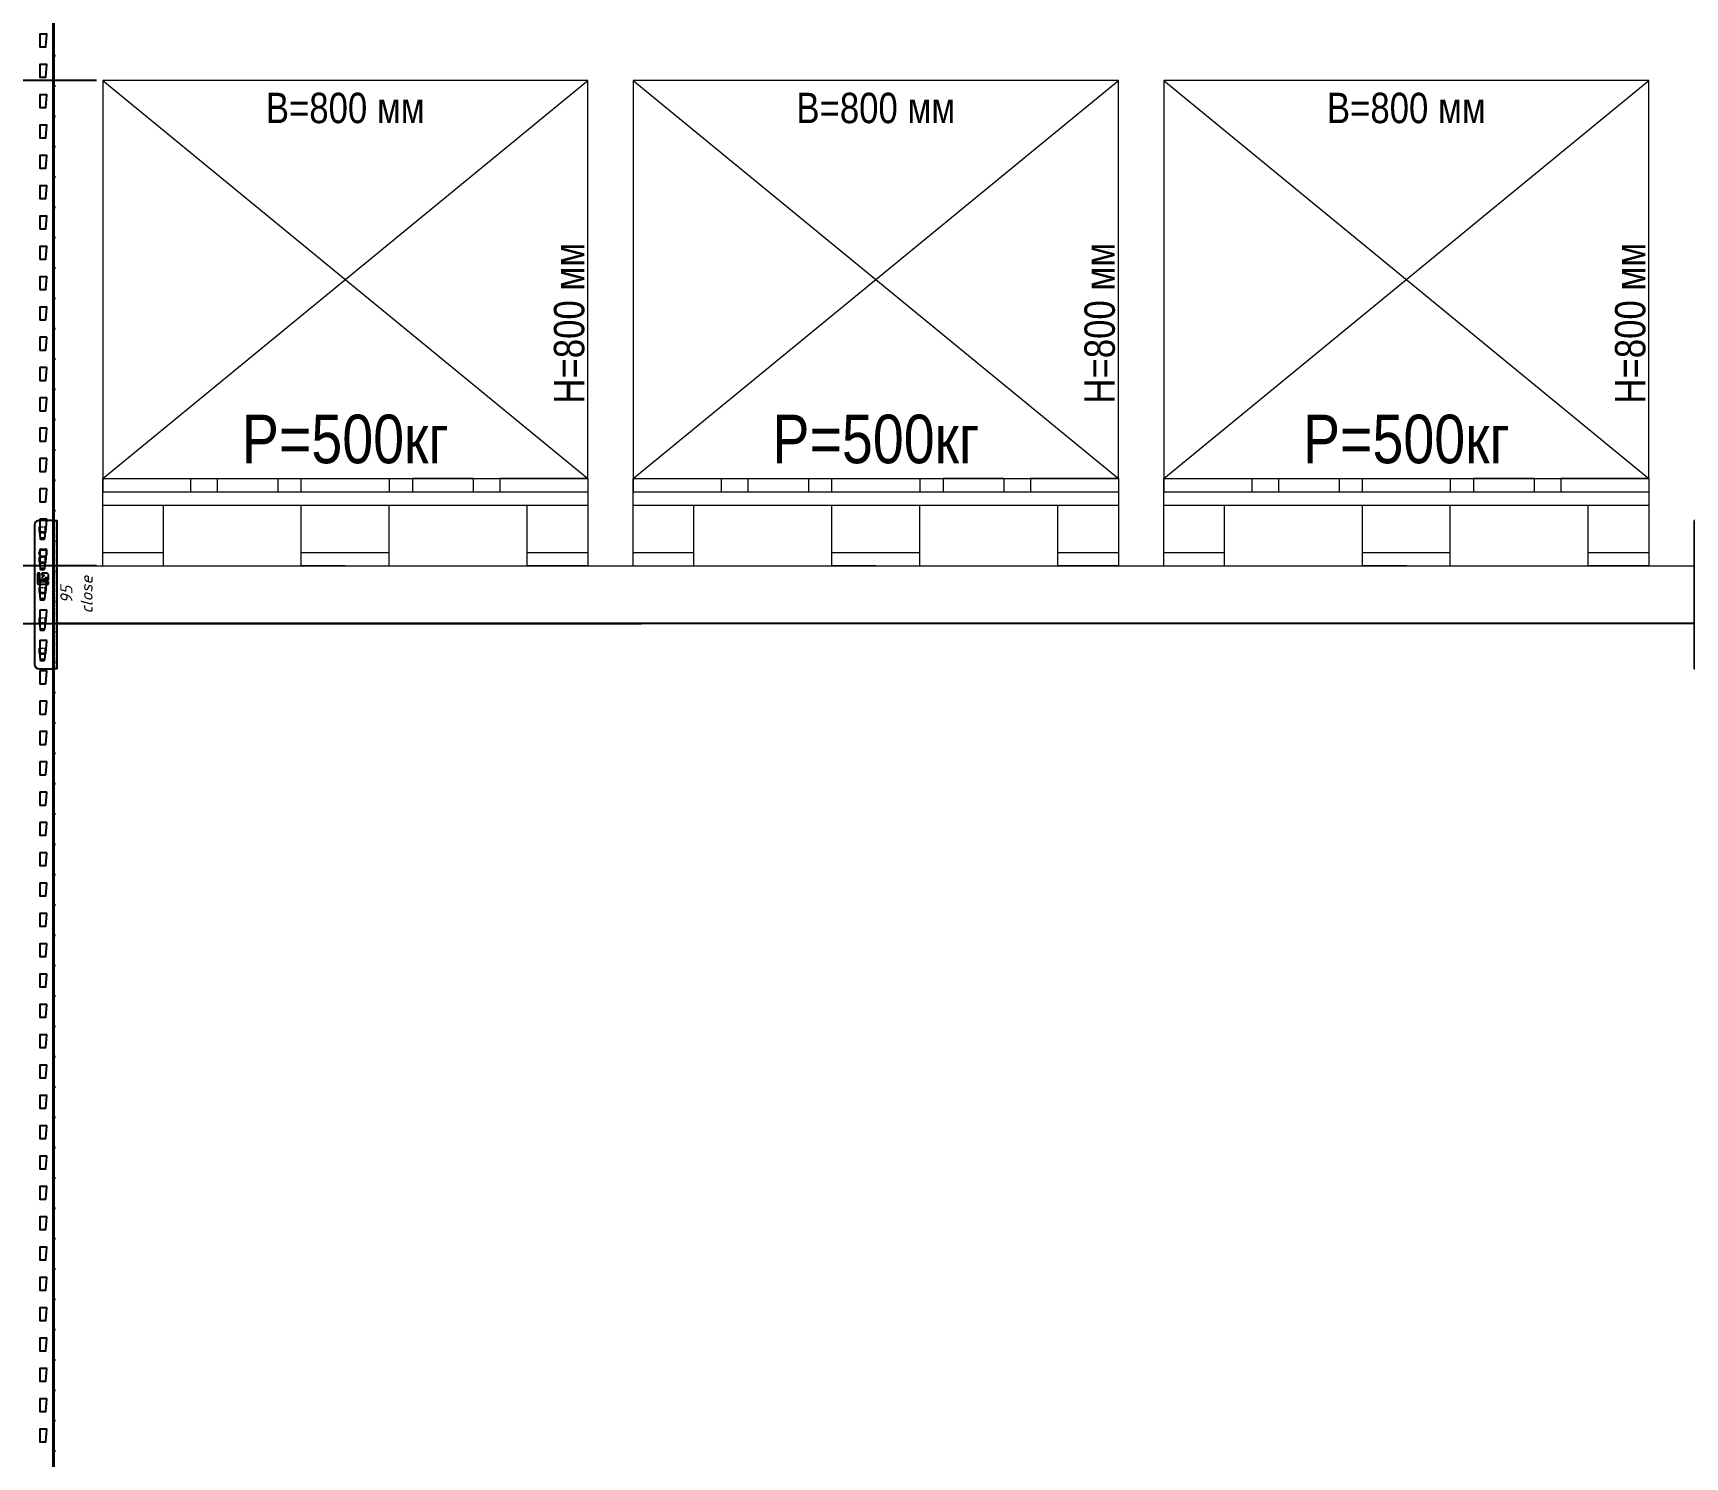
# Model space of a CAD drawing. Header units: millimetres. Extents: x 2140 to 223837, y 2113 to 170313.
# Drawn here: x 204214 to 206938, y 113885 to 116232 of the extents above; entities that cross this region are included whole.
import ezdxf
from ezdxf.enums import TextEntityAlignment as Align

# ---------------------------------------------------------------- set-up
doc = ezdxf.new("R2010")
doc.units = ezdxf.units.MM
doc.linetypes.add('PHANTOM', pattern=[12.7, 6.35, -1.27, 1.27, -1.27, 1.27, -1.27])
doc.layers.add('0_ANNOT_Dimensions', color=7, linetype='Continuous')
doc.layers.add('2.Стойка', color=7, linetype='Continuous')
for name, color, linetype, lineweight in [('1.Балка', 5, 'Continuous', 0), ('20.Груз', 7, 'Continuous', 0), ('25.Размера', 7, 'Continuous', 0), ('37.Паллеты', 32, 'Continuous', 0), ('7.Поддон', 32, 'Continuous', 0)]:
    doc.layers.add(name, color=color, linetype=linetype, lineweight=lineweight)
doc.styles.add('Arial Narrow', font='ARIALN.TTF')
doc.styles.add('GOST', font='isocpeur.ttf')
doc.styles.add('HILTI', font='isocpeui.ttf')
doc.styles.get("Standard").update_dxf_attribs({"font": 'isocpeur.ttf'})
doc.styles.add('Курсив', font='isocpeui.ttf')
doc.dimstyles.new('100', dxfattribs={"dimtxt": 100, "dimasz": 100, "dimexe": 1, "dimexo": 10, "dimgap": 40, "dimtad": 1, "dimdec": 0, "dimzin": 0, "dimdsep": 46, "dimtxsty": 'Standard', "dimcen": 0.09, "dimadec": 0, "dimazin": 0, "dimtfac": 1, "dimtdec": 0, "dimtofl": 0, "dimtmove": 0, "dimatfit": 3, "dimfxl": 1, "dimtolj": 1, "dimtzin": 0, "dimarcsym": 0})
doc.dimstyles.new('80', dxfattribs={"dimtxt": 80, "dimasz": 80, "dimexe": 0.18, "dimexo": 0, "dimgap": 20, "dimtad": 1, "dimdec": 0, "dimzin": 0, "dimdsep": 46, "dimtxsty": 'Курсив', "dimcen": 0.09, "dimadec": 0, "dimazin": 0, "dimtfac": 1, "dimtdec": 0, "dimtofl": 0, "dimtmove": 0, "dimatfit": 3, "dimfxl": 0.18, "dimtolj": 1, "dimtzin": 0, "dimarcsym": 0})
doc.dimstyles.new('blok40', dxfattribs={"dimtxt": 40, "dimasz": 80, "dimexe": 0.18, "dimexo": 0, "dimgap": 5, "dimtad": 1, "dimtoh": 1, "dimdec": 0, "dimzin": 0, "dimdsep": 46, "dimtxsty": 'GOST', "dimblk": 'NONE', "dimcen": 0.09, "dimse1": 1, "dimse2": 1, "dimsd1": 1, "dimsd2": 1, "dimadec": 0, "dimazin": 0, "dimtfac": 1, "dimtdec": 0, "dimtofl": 0, "dimtmove": 0, "dimatfit": 2, "dimldrblk": 'NONE', "dimfxl": 0.18, "dimtolj": 1, "dimtzin": 0, "dimarcsym": 0})
doc.dimstyles.new('Рзм блок', dxfattribs={"dimtxt": 40, "dimasz": 80, "dimexe": 0.18, "dimexo": 0, "dimgap": 5, "dimtad": 1, "dimtoh": 1, "dimdec": 0, "dimzin": 0, "dimdsep": 46, "dimtxsty": 'Курсив', "dimblk": 'NONE', "dimcen": 0.09, "dimse1": 1, "dimse2": 1, "dimsd1": 1, "dimsd2": 1, "dimadec": 0, "dimazin": 0, "dimtfac": 1, "dimtdec": 0, "dimtofl": 0, "dimtmove": 0, "dimatfit": 2, "dimldrblk": 'NONE', "dimfxl": 0.18, "dimtolj": 1, "dimtzin": 0, "dimarcsym": 0})

# ---------------------------------------------------------------- blocks, each defined once
blk = doc.blocks.new('*U491')
at = {"layer": '2.Стойка', "color": 0, "linetype": 'ByBlock'}
for p, q in [((-2, 0), (-2, 12200)), ((0, 0), (0, 12200)), ((-24, 6500.5), (-24, 6480.5)), ((-12.5, 6501), (-23.5, 6501)), ((-13.9, 6480.5), (-12, 6500.5)), ((-23.5, 6480), (-14.4, 6480)), ((0, 6470.5), (-2, 6470.5)), ((2, 6465), (-2, 6465)), ((0, 6459.5), (-2, 6459.5)), ((-24, 6450.5), (-24, 6430.5)), ((-12.5, 6451), (-23.5, 6451)), ((-23.5, 6430), (-14.4, 6430)), ((-13.9, 6430.5), (-12, 6450.5)), ((0, 6420.5), (-2, 6420.5)), ((2, 6415), (-2, 6415)), ((0, 6409.5), (-2, 6409.5)), ((-24, 6400.5), (-24, 6380.5)), ((-12.5, 6401), (-23.5, 6401)), ((-23.5, 6380), (-14.4, 6380)), ((-13.9, 6380.5), (-12, 6400.5)), ((-24, 6350.5), (-24, 6330.5)), ((-12.5, 6351), (-23.5, 6351)), ((-13.9, 6330.5), (-12, 6350.5)), ((0, 6370.5), (-2, 6370.5)), ((2, 6365), (-2, 6365)), ((0, 6359.5), (-2, 6359.5)), ((-23.5, 6330), (-14.4, 6330)), ((-24, 6300.5), (-24, 6280.5)), ((-12.5, 6301), (-23.5, 6301)), ((-13.9, 6280.5), (-12, 6300.5)), ((0, 6320.5), (-2, 6320.5)), ((2, 6315), (-2, 6315)), ((0, 6309.5), (-2, 6309.5)), ((-23.5, 6280), (-14.4, 6280)), ((0, 6270.5), (-2, 6270.5)), ((-24, 6250.5), (-24, 6230.5)), ((-12.5, 6251), (-23.5, 6251)), ((-13.9, 6230.5), (-12, 6250.5)), ((2, 6265), (-2, 6265)), ((0, 6259.5), (-2, 6259.5)), ((-23.5, 6230), (-14.4, 6230)), ((0, 6220.5), (-2, 6220.5)), ((2, 6215), (-2, 6215)), ((-24, 6200.5), (-24, 6180.5)), ((-12.5, 6201), (-23.5, 6201)), ((-13.9, 6180.5), (-12, 6200.5)), ((0, 6209.5), (-2, 6209.5)), ((-23.5, 6180), (-14.4, 6180)), ((0, 6170.5), (-2, 6170.5)), ((2, 6165), (-2, 6165)), ((0, 6159.5), (-2, 6159.5)), ((-24, 6150.5), (-24, 6130.5)), ((-12.5, 6151), (-23.5, 6151)), ((-23.5, 6130), (-14.4, 6130)), ((-13.9, 6130.5), (-12, 6150.5)), ((0, 6120.5), (-2, 6120.5)), ((2, 6115), (-2, 6115)), ((0, 6109.5), (-2, 6109.5)), ((-24, 6100.5), (-24, 6080.5)), ((-12.5, 6101), (-23.5, 6101)), ((-23.5, 6080), (-14.4, 6080)), ((-13.9, 6080.5), (-12, 6100.5)), ((-24, 6050.5), (-24, 6030.5)), ((-12.5, 6051), (-23.5, 6051)), ((-13.9, 6030.5), (-12, 6050.5)), ((0, 6070.5), (-2, 6070.5)), ((2, 6065), (-2, 6065)), ((0, 6059.5), (-2, 6059.5)), ((-23.5, 6030), (-14.4, 6030)), ((-24, 6000.5), (-24, 5980.5)), ((-12.5, 6001), (-23.5, 6001)), ((-13.9, 5980.5), (-12, 6000.5)), ((0, 6020.5), (-2, 6020.5)), ((2, 6015), (-2, 6015)), ((0, 6009.5), (-2, 6009.5)), ((-23.5, 5980), (-14.4, 5980)), ((0, 5970.5), (-2, 5970.5)), ((-24, 5950.5), (-24, 5930.5)), ((-12.5, 5951), (-23.5, 5951)), ((-13.9, 5930.5), (-12, 5950.5)), ((2, 5965), (-2, 5965)), ((0, 5959.5), (-2, 5959.5)), ((-23.5, 5930), (-14.4, 5930)), ((0, 5920.5), (-2, 5920.5)), ((2, 5915), (-2, 5915)), ((-24, 5900.5), (-24, 5880.5)), ((-12.5, 5901), (-23.5, 5901)), ((-13.9, 5880.5), (-12, 5900.5)), ((0, 5909.5), (-2, 5909.5)), ((-23.5, 5880), (-14.4, 5880)), ((0, 5870.5), (-2, 5870.5)), ((2, 5865), (-2, 5865)), ((0, 5859.5), (-2, 5859.5)), ((-24, 5850.5), (-24, 5830.5)), ((-12.5, 5851), (-23.5, 5851)), ((-13.9, 5830.5), (-12, 5850.5)), ((-23.5, 5830), (-14.4, 5830)), ((0, 5820.5), (-2, 5820.5)), ((2, 5815), (-2, 5815)), ((0, 5809.5), (-2, 5809.5)), ((-24, 5800.5), (-24, 5780.5)), ((-12.5, 5801), (-23.5, 5801)), ((-23.5, 5780), (-14.4, 5780)), ((-13.9, 5780.5), (-12, 5800.5)), ((-24, 5750.5), (-24, 5730.5)), ((-12.5, 5751), (-23.5, 5751)), ((-13.9, 5730.5), (-12, 5750.5)), ((0, 5770.5), (-2, 5770.5)), ((2, 5765), (-2, 5765)), ((0, 5759.5), (-2, 5759.5)), ((-23.5, 5730), (-14.4, 5730)), ((-24, 5700.5), (-24, 5680.5)), ((-12.5, 5701), (-23.5, 5701)), ((-13.9, 5680.5), (-12, 5700.5)), ((0, 5720.5), (-2, 5720.5)), ((2, 5715), (-2, 5715)), ((0, 5709.5), (-2, 5709.5)), ((-23.5, 5680), (-14.4, 5680)), ((0, 5670.5), (-2, 5670.5)), ((-24, 5650.5), (-24, 5630.5)), ((-12.5, 5651), (-23.5, 5651)), ((-13.9, 5630.5), (-12, 5650.5)), ((2, 5665), (-2, 5665)), ((0, 5659.5), (-2, 5659.5)), ((-23.5, 5630), (-14.4, 5630)), ((0, 5620.5), (-2, 5620.5)), ((2, 5615), (-2, 5615)), ((-24, 5600.5), (-24, 5580.5)), ((-12.5, 5601), (-23.5, 5601)), ((-13.9, 5580.5), (-12, 5600.5)), ((0, 5609.5), (-2, 5609.5)), ((-23.5, 5580), (-14.4, 5580)), ((0, 5570.5), (-2, 5570.5)), ((2, 5565), (-2, 5565)), ((0, 5559.5), (-2, 5559.5)), ((-24, 5550.5), (-24, 5530.5)), ((-12.5, 5551), (-23.5, 5551)), ((-13.9, 5530.5), (-12, 5550.5)), ((-23.5, 5530), (-14.4, 5530)), ((0, 5520.5), (-2, 5520.5)), ((2, 5515), (-2, 5515)), ((0, 5509.5), (-2, 5509.5)), ((-24, 5500.5), (-24, 5480.5)), ((-12.5, 5501), (-23.5, 5501)), ((-23.5, 5480), (-14.4, 5480)), ((-13.9, 5480.5), (-12, 5500.5)), ((-24, 5450.5), (-24, 5430.5)), ((-12.5, 5451), (-23.5, 5451)), ((-13.9, 5430.5), (-12, 5450.5)), ((0, 5470.5), (-2, 5470.5)), ((2, 5465), (-2, 5465)), ((0, 5459.5), (-2, 5459.5)), ((-23.5, 5430), (-14.4, 5430)), ((-24, 5400.5), (-24, 5380.5)), ((-12.5, 5401), (-23.5, 5401)), ((-13.9, 5380.5), (-12, 5400.5)), ((0, 5420.5), (-2, 5420.5)), ((2, 5415), (-2, 5415)), ((0, 5409.5), (-2, 5409.5)), ((-23.5, 5380), (-14.4, 5380)), ((0, 5370.5), (-2, 5370.5)), ((-24, 5350.5), (-24, 5330.5)), ((-12.5, 5351), (-23.5, 5351)), ((-13.9, 5330.5), (-12, 5350.5)), ((2, 5365), (-2, 5365)), ((0, 5359.5), (-2, 5359.5)), ((-23.5, 5330), (-14.4, 5330)), ((0, 5320.5), (-2, 5320.5)), ((2, 5315), (-2, 5315)), ((-24, 5300.5), (-24, 5280.5)), ((-12.5, 5301), (-23.5, 5301)), ((-13.9, 5280.5), (-12, 5300.5)), ((0, 5309.5), (-2, 5309.5)), ((-23.5, 5280), (-14.4, 5280)), ((0, 5270.5), (-2, 5270.5)), ((2, 5265), (-2, 5265)), ((0, 5259.5), (-2, 5259.5)), ((-24, 5250.5), (-24, 5230.5)), ((-12.5, 5251), (-23.5, 5251)), ((-13.9, 5230.5), (-12, 5250.5)), ((-23.5, 5230), (-14.4, 5230)), ((0, 5220.5), (-2, 5220.5)), ((2, 5215), (-2, 5215)), ((0, 5209.5), (-2, 5209.5)), ((-24, 5200.5), (-24, 5180.5)), ((-12.5, 5201), (-23.5, 5201)), ((-23.5, 5180), (-14.4, 5180)), ((-13.9, 5180.5), (-12, 5200.5)), ((-24, 5150.5), (-24, 5130.5)), ((-12.5, 5151), (-23.5, 5151)), ((-13.9, 5130.5), (-12, 5150.5)), ((0, 5170.5), (-2, 5170.5)), ((2, 5165), (-2, 5165)), ((0, 5159.5), (-2, 5159.5)), ((-23.5, 5130), (-14.4, 5130)), ((-24, 5100.5), (-24, 5080.5)), ((-12.5, 5101), (-23.5, 5101)), ((-13.9, 5080.5), (-12, 5100.5)), ((0, 5120.5), (-2, 5120.5)), ((2, 5115), (-2, 5115)), ((0, 5109.5), (-2, 5109.5)), ((-23.5, 5080), (-14.4, 5080)), ((0, 5070.5), (-2, 5070.5)), ((-24, 5050.5), (-24, 5030.5)), ((-12.5, 5051), (-23.5, 5051)), ((-13.9, 5030.5), (-12, 5050.5)), ((2, 5065), (-2, 5065)), ((0, 5059.5), (-2, 5059.5)), ((-23.5, 5030), (-14.4, 5030)), ((0, 5020.5), (-2, 5020.5)), ((2, 5015), (-2, 5015)), ((-24, 5000.5), (-24, 4980.5)), ((-12.5, 5001), (-23.5, 5001)), ((-13.9, 4980.5), (-12, 5000.5)), ((0, 5009.5), (-2, 5009.5)), ((-23.5, 4980), (-14.4, 4980)), ((0, 4970.5), (-2, 4970.5)), ((2, 4965), (-2, 4965)), ((0, 4959.5), (-2, 4959.5)), ((-24, 4950.5), (-24, 4930.5)), ((-12.5, 4951), (-23.5, 4951)), ((-13.9, 4930.5), (-12, 4950.5)), ((-23.5, 4930), (-14.4, 4930)), ((0, 4920.5), (-2, 4920.5)), ((2, 4915), (-2, 4915)), ((0, 4909.5), (-2, 4909.5)), ((-24, 4900.5), (-24, 4880.5)), ((-12.5, 4901), (-23.5, 4901)), ((-23.5, 4880), (-14.4, 4880)), ((-13.9, 4880.5), (-12, 4900.5)), ((-24, 4850.5), (-24, 4830.5)), ((-12.5, 4851), (-23.5, 4851)), ((-13.9, 4830.5), (-12, 4850.5)), ((0, 4870.5), (-2, 4870.5)), ((2, 4865), (-2, 4865)), ((0, 4859.5), (-2, 4859.5)), ((-23.5, 4830), (-14.4, 4830)), ((-24, 4800.5), (-24, 4780.5)), ((-12.5, 4801), (-23.5, 4801)), ((-13.9, 4780.5), (-12, 4800.5)), ((0, 4820.5), (-2, 4820.5)), ((2, 4815), (-2, 4815)), ((0, 4809.5), (-2, 4809.5)), ((-23.5, 4780), (-14.4, 4780)), ((0, 4770.5), (-2, 4770.5)), ((-24, 4750.5), (-24, 4730.5)), ((-12.5, 4751), (-23.5, 4751)), ((-13.9, 4730.5), (-12, 4750.5)), ((2, 4765), (-2, 4765)), ((0, 4759.5), (-2, 4759.5)), ((-23.5, 4730), (-14.4, 4730)), ((0, 4720.5), (-2, 4720.5)), ((2, 4715), (-2, 4715)), ((-24, 4700.5), (-24, 4680.5)), ((-12.5, 4701), (-23.5, 4701)), ((-13.9, 4680.5), (-12, 4700.5)), ((0, 4709.5), (-2, 4709.5)), ((-23.5, 4680), (-14.4, 4680)), ((0, 4670.5), (-2, 4670.5)), ((2, 4665), (-2, 4665)), ((0, 4659.5), (-2, 4659.5)), ((-24, 4650.5), (-24, 4630.5)), ((-12.5, 4651), (-23.5, 4651)), ((-13.9, 4630.5), (-12, 4650.5)), ((-23.5, 4630), (-14.4, 4630)), ((0, 4620.5), (-2, 4620.5)), ((2, 4615), (-2, 4615)), ((0, 4609.5), (-2, 4609.5)), ((-24, 4600.5), (-24, 4580.5)), ((-12.5, 4601), (-23.5, 4601)), ((-23.5, 4580), (-14.4, 4580)), ((-13.9, 4580.5), (-12, 4600.5)), ((-24, 4550.5), (-24, 4530.5)), ((-12.5, 4551), (-23.5, 4551)), ((-13.9, 4530.5), (-12, 4550.5)), ((0, 4570.5), (-2, 4570.5)), ((2, 4565), (-2, 4565)), ((0, 4559.5), (-2, 4559.5)), ((-23.5, 4530), (-14.4, 4530)), ((-24, 4500.5), (-24, 4480.5)), ((-12.5, 4501), (-23.5, 4501)), ((-13.9, 4480.5), (-12, 4500.5)), ((0, 4520.5), (-2, 4520.5)), ((2, 4515), (-2, 4515)), ((0, 4509.5), (-2, 4509.5)), ((-23.5, 4480), (-14.4, 4480)), ((0, 4470.5), (-2, 4470.5)), ((-24, 4450.5), (-24, 4430.5)), ((-12.5, 4451), (-23.5, 4451)), ((-13.9, 4430.5), (-12, 4450.5)), ((2, 4465), (-2, 4465)), ((0, 4459.5), (-2, 4459.5)), ((-23.5, 4430), (-14.4, 4430)), ((0, 4420.5), (-2, 4420.5)), ((2, 4415), (-2, 4415)), ((-24, 4400.5), (-24, 4380.5)), ((-12.5, 4401), (-23.5, 4401)), ((-13.9, 4380.5), (-12, 4400.5)), ((0, 4409.5), (-2, 4409.5)), ((-23.5, 4380), (-14.4, 4380)), ((0, 4370.5), (-2, 4370.5)), ((2, 4365), (-2, 4365)), ((0, 4359.5), (-2, 4359.5)), ((-24, 4350.5), (-24, 4330.5)), ((-12.5, 4351), (-23.5, 4351)), ((-13.9, 4330.5), (-12, 4350.5)), ((-23.5, 4330), (-14.4, 4330)), ((0, 4320.5), (-2, 4320.5)), ((2, 4315), (-2, 4315)), ((0, 4309.5), (-2, 4309.5)), ((-24, 4300.5), (-24, 4280.5)), ((-12.5, 4301), (-23.5, 4301)), ((-23.5, 4280), (-14.4, 4280)), ((-13.9, 4280.5), (-12, 4300.5)), ((-24, 4250.5), (-24, 4230.5)), ((-12.5, 4251), (-23.5, 4251)), ((-13.9, 4230.5), (-12, 4250.5)), ((0, 4270.5), (-2, 4270.5)), ((2, 4265), (-2, 4265)), ((0, 4259.5), (-2, 4259.5)), ((-23.5, 4230), (-14.4, 4230)), ((-24, 4200.5), (-24, 4180.5)), ((-12.5, 4201), (-23.5, 4201)), ((-13.9, 4180.5), (-12, 4200.5)), ((0, 4220.5), (-2, 4220.5)), ((2, 4215), (-2, 4215)), ((0, 4209.5), (-2, 4209.5)), ((-23.5, 4180), (-14.4, 4180)), ((0, 4170.5), (-2, 4170.5)), ((2, 4165), (-2, 4165)), ((0, 4159.5), (-2, 4159.5))]:
    blk.add_line(p, q, dxfattribs=at)
for centre, start, end in [((-23.5, 6500.5), 90, 180), ((-12.5, 6500.5), 354.5597, 90), ((-23.5, 6480.5), 180, 270), ((-14.4, 6480.5), 270, 354.5597), ((-23.5, 6450.5), 90, 180), ((-23.5, 6430.5), 180, 270), ((-14.4, 6430.5), 270, 354.5597), ((-12.5, 6450.5), 354.5597, 90), ((-23.5, 6400.5), 90, 180), ((-23.5, 6380.5), 180, 270), ((-14.4, 6380.5), 270, 354.5597), ((-12.5, 6400.5), 354.5597, 90), ((-23.5, 6350.5), 90, 180), ((-12.5, 6350.5), 354.5597, 90), ((-23.5, 6330.5), 180, 270), ((-14.4, 6330.5), 270, 354.5597), ((-23.5, 6300.5), 90, 180), ((-12.5, 6300.5), 354.5597, 90), ((-23.5, 6280.5), 180, 270), ((-14.4, 6280.5), 270, 354.5597), ((-23.5, 6250.5), 90, 180), ((-12.5, 6250.5), 354.5597, 90), ((-23.5, 6230.5), 180, 270), ((-14.4, 6230.5), 270, 354.5597), ((-23.5, 6200.5), 90, 180), ((-12.5, 6200.5), 354.5597, 90), ((-23.5, 6180.5), 180, 270), ((-14.4, 6180.5), 270, 354.5597), ((-23.5, 6150.5), 90, 180), ((-23.5, 6130.5), 180, 270), ((-14.4, 6130.5), 270, 354.5597), ((-12.5, 6150.5), 354.5597, 90), ((-23.5, 6100.5), 90, 180), ((-23.5, 6080.5), 180, 270), ((-14.4, 6080.5), 270, 354.5597), ((-12.5, 6100.5), 354.5597, 90), ((-23.5, 6050.5), 90, 180), ((-12.5, 6050.5), 354.5597, 90), ((-23.5, 6030.5), 180, 270), ((-14.4, 6030.5), 270, 354.5597), ((-23.5, 6000.5), 90, 180), ((-12.5, 6000.5), 354.5597, 90), ((-23.5, 5980.5), 180, 270), ((-14.4, 5980.5), 270, 354.5597), ((-23.5, 5950.5), 90, 180), ((-12.5, 5950.5), 354.5597, 90), ((-23.5, 5930.5), 180, 270), ((-14.4, 5930.5), 270, 354.5597), ((-23.5, 5900.5), 90, 180), ((-12.5, 5900.5), 354.5597, 90), ((-23.5, 5880.5), 180, 270), ((-14.4, 5880.5), 270, 354.5597), ((-23.5, 5850.5), 90, 180), ((-23.5, 5830.5), 180, 270), ((-14.4, 5830.5), 270, 354.5597), ((-12.5, 5850.5), 354.5597, 90), ((-23.5, 5800.5), 90, 180), ((-23.5, 5780.5), 180, 270), ((-14.4, 5780.5), 270, 354.5597), ((-12.5, 5800.5), 354.5597, 90), ((-23.5, 5750.5), 90, 180), ((-12.5, 5750.5), 354.5597, 90), ((-23.5, 5730.5), 180, 270), ((-14.4, 5730.5), 270, 354.5597), ((-23.5, 5700.5), 90, 180), ((-12.5, 5700.5), 354.5597, 90), ((-23.5, 5680.5), 180, 270), ((-14.4, 5680.5), 270, 354.5597), ((-23.5, 5650.5), 90, 180), ((-12.5, 5650.5), 354.5597, 90), ((-23.5, 5630.5), 180, 270), ((-14.4, 5630.5), 270, 354.5597), ((-23.5, 5600.5), 90, 180), ((-12.5, 5600.5), 354.5597, 90), ((-23.5, 5580.5), 180, 270), ((-14.4, 5580.5), 270, 354.5597), ((-23.5, 5550.5), 90, 180), ((-12.5, 5550.5), 354.5597, 90), ((-23.5, 5530.5), 180, 270), ((-14.4, 5530.5), 270, 354.5597), ((-23.5, 5500.5), 90, 180), ((-23.5, 5480.5), 180, 270), ((-14.4, 5480.5), 270, 354.5597), ((-12.5, 5500.5), 354.5597, 90), ((-23.5, 5450.5), 90, 180), ((-12.5, 5450.5), 354.5597, 90), ((-23.5, 5430.5), 180, 270), ((-14.4, 5430.5), 270, 354.5597), ((-23.5, 5400.5), 90, 180), ((-12.5, 5400.5), 354.5597, 90), ((-23.5, 5380.5), 180, 270), ((-14.4, 5380.5), 270, 354.5597), ((-23.5, 5350.5), 90, 180), ((-12.5, 5350.5), 354.5597, 90), ((-23.5, 5330.5), 180, 270), ((-14.4, 5330.5), 270, 354.5597), ((-23.5, 5300.5), 90, 180), ((-12.5, 5300.5), 354.5597, 90), ((-23.5, 5280.5), 180, 270), ((-14.4, 5280.5), 270, 354.5597), ((-23.5, 5250.5), 90, 180), ((-12.5, 5250.5), 354.5597, 90), ((-23.5, 5230.5), 180, 270), ((-14.4, 5230.5), 270, 354.5597), ((-23.5, 5200.5), 90, 180), ((-23.5, 5180.5), 180, 270), ((-14.4, 5180.5), 270, 354.5597), ((-12.5, 5200.5), 354.5597, 90), ((-23.5, 5150.5), 90, 180), ((-12.5, 5150.5), 354.5597, 90), ((-23.5, 5130.5), 180, 270), ((-14.4, 5130.5), 270, 354.5597), ((-23.5, 5100.5), 90, 180), ((-12.5, 5100.5), 354.5597, 90), ((-23.5, 5080.5), 180, 270), ((-14.4, 5080.5), 270, 354.5597), ((-23.5, 5050.5), 90, 180), ((-12.5, 5050.5), 354.5597, 90), ((-23.5, 5030.5), 180, 270), ((-14.4, 5030.5), 270, 354.5597), ((-23.5, 5000.5), 90, 180), ((-12.5, 5000.5), 354.5597, 90), ((-23.5, 4980.5), 180, 270), ((-14.4, 4980.5), 270, 354.5597), ((-23.5, 4950.5), 90, 180), ((-12.5, 4950.5), 354.5597, 90), ((-23.5, 4930.5), 180, 270), ((-14.4, 4930.5), 270, 354.5597), ((-23.5, 4900.5), 90, 180), ((-23.5, 4880.5), 180, 270), ((-14.4, 4880.5), 270, 354.5597), ((-12.5, 4900.5), 354.5597, 90), ((-23.5, 4850.5), 90, 180), ((-12.5, 4850.5), 354.5597, 90), ((-23.5, 4830.5), 180, 270), ((-14.4, 4830.5), 270, 354.5597), ((-23.5, 4800.5), 90, 180), ((-12.5, 4800.5), 354.5597, 90), ((-23.5, 4780.5), 180, 270), ((-14.4, 4780.5), 270, 354.5597), ((-23.5, 4750.5), 90, 180), ((-12.5, 4750.5), 354.5597, 90), ((-23.5, 4730.5), 180, 270), ((-14.4, 4730.5), 270, 354.5597), ((-23.5, 4700.5), 90, 180), ((-12.5, 4700.5), 354.5597, 90), ((-23.5, 4680.5), 180, 270), ((-14.4, 4680.5), 270, 354.5597), ((-23.5, 4650.5), 90, 180), ((-12.5, 4650.5), 354.5597, 90), ((-23.5, 4630.5), 180, 270), ((-14.4, 4630.5), 270, 354.5597), ((-23.5, 4600.5), 90, 180), ((-23.5, 4580.5), 180, 270), ((-14.4, 4580.5), 270, 354.5597), ((-12.5, 4600.5), 354.5597, 90), ((-23.5, 4550.5), 90, 180), ((-12.5, 4550.5), 354.5597, 90), ((-23.5, 4530.5), 180, 270), ((-14.4, 4530.5), 270, 354.5597), ((-23.5, 4500.5), 90, 180), ((-12.5, 4500.5), 354.5597, 90), ((-23.5, 4480.5), 180, 270), ((-14.4, 4480.5), 270, 354.5597), ((-23.5, 4450.5), 90, 180), ((-12.5, 4450.5), 354.5597, 90), ((-23.5, 4430.5), 180, 270), ((-14.4, 4430.5), 270, 354.5597), ((-23.5, 4400.5), 90, 180), ((-12.5, 4400.5), 354.5597, 90), ((-23.5, 4380.5), 180, 270), ((-14.4, 4380.5), 270, 354.5597), ((-23.5, 4350.5), 90, 180), ((-12.5, 4350.5), 354.5597, 90), ((-23.5, 4330.5), 180, 270), ((-14.4, 4330.5), 270, 354.5597), ((-23.5, 4300.5), 90, 180), ((-23.5, 4280.5), 180, 270), ((-14.4, 4280.5), 270, 354.5597), ((-12.5, 4300.5), 354.5597, 90), ((-23.5, 4250.5), 90, 180), ((-12.5, 4250.5), 354.5597, 90), ((-23.5, 4230.5), 180, 270), ((-14.4, 4230.5), 270, 354.5597), ((-23.5, 4200.5), 90, 180), ((-12.5, 4200.5), 354.5597, 90), ((-23.5, 4180.5), 180, 270), ((-14.4, 4180.5), 270, 354.5597)]:
    blk.add_arc(centre, 0.5, start, end, dxfattribs=at)
blk = doc.blocks.new('*D1729')
at = {"layer": 'Defpoints', "color": 0, "transparency": 16777216}
for p in [(5, -40.7), (5, -135.7), (68.4, -135.7)]:
    blk.add_point(p, dxfattribs=at)
at = {"layer": '0_ANNOT_Dimensions', "color": 0, "transparency": 16777216, "insert": (36.7, -88.2), "char_height": 20, "attachment_point": 5, "rotation": 90, "style": 'Курсив'}
blk.add_mtext('\\A1;95\\Pclose', dxfattribs=at)
blk = doc.blocks.new('_None')
blk = doc.blocks.new('поддон')
at = {"layer": '7.Поддон', "color": 0, "linetype": 'ByBlock'}
for p, q in [((0, 0), (0, 144)), ((0, 144), (0, 122)), ((0, 144), (145, 144)), ((145, 144), (145, 122)), ((189, 144), (289, 144)), ((189, 144), (189, 122)), ((289, 144), (289, 122)), ((327.5, 122), (327.5, 144)), ((327.5, 144), (472.5, 144)), ((472.5, 144), (472.5, 122)), ((611, 144), (511, 144)), ((511, 144), (511, 122)), ((611, 144), (611, 122)), ((800, 144), (655, 144)), ((655, 144), (655, 122)), ((800, 144), (800, 0)), ((0, 122), (800, 122)), ((0, 100), (800, 100)), ((100, 0), (100, 100)), ((327.5, 0), (327.5, 100)), ((472.5, 0), (472.5, 100)), ((700, 0), (700, 100)), ((0, 22), (100, 22)), ((0, 0), (100, 0)), ((327.5, 22), (472.5, 22)), ((400, 0), (327.5, 0)), ((400, 0), (472.5, 0)), ((700, 22), (800, 22)), ((800, 0), (700, 0))]:
    blk.add_line(p, q, dxfattribs=at)
blk = doc.blocks.new('*D1058')
at = {"layer": 'Defpoints', "color": 0, "linetype": 'ByBlock', "transparency": 16777216}
for p in [(475, 500, 0), (475, 0, 0), (475, 0)]:
    blk.add_point(p, dxfattribs=at)
at = {"layer": '25.Размера', "color": 0, "linetype": 'ByBlock', "transparency": 16777216, "insert": (475, 208.6), "char_height": 80, "attachment_point": 5, "style": 'Arial Narrow'}
blk.add_mtext('\\A1;Р=500кг', dxfattribs=at)
blk = doc.blocks.new('*D1068')
at = {"layer": 'Defpoints', "color": 0, "linetype": 'ByBlock', "transparency": 16777216}
for p in [(75, 800), (875, 800), (875, 800)]:
    blk.add_point(p, dxfattribs=at)
at = {"layer": '25.Размера', "color": 0, "linetype": 'ByBlock', "transparency": 16777216, "insert": (475, 754.5), "char_height": 50, "attachment_point": 5, "style": 'Arial Narrow'}
blk.add_mtext('\\A1;В=800 мм', dxfattribs=at)
blk = doc.blocks.new('*D1063')
at = {"layer": 'Defpoints', "color": 0, "linetype": 'ByBlock', "transparency": 16777216}
for p in [(875, 800), (875, 800), (875, 0)]:
    blk.add_point(p, dxfattribs=at)
at = {"layer": '25.Размера', "color": 0, "linetype": 'ByBlock', "transparency": 16777216, "insert": (844.5, 400), "char_height": 50, "attachment_point": 5, "rotation": 90, "style": 'Arial Narrow'}
blk.add_mtext('\\A1;Н=800 мм', dxfattribs=at)
blk = doc.blocks.new('*D1066')
at = {"layer": 'Defpoints', "color": 0, "linetype": 'ByBlock', "transparency": 16777216}
for p in [(1350, 500, 0), (1350, 0, 0), (1350, 0)]:
    blk.add_point(p, dxfattribs=at)
at = {"layer": '25.Размера', "color": 0, "linetype": 'ByBlock', "transparency": 16777216, "insert": (1350, 208.6), "char_height": 80, "attachment_point": 5, "style": 'Arial Narrow'}
blk.add_mtext('\\A1;Р=500кг', dxfattribs=at)
blk = doc.blocks.new('*D1067')
at = {"layer": 'Defpoints', "color": 0, "linetype": 'ByBlock', "transparency": 16777216}
for p in [(950, 800), (1750, 800), (1750, 800)]:
    blk.add_point(p, dxfattribs=at)
at = {"layer": '25.Размера', "color": 0, "linetype": 'ByBlock', "transparency": 16777216, "insert": (1350, 754.5), "char_height": 50, "attachment_point": 5, "style": 'Arial Narrow'}
blk.add_mtext('\\A1;В=800 мм', dxfattribs=at)
blk = doc.blocks.new('*D1054')
at = {"layer": 'Defpoints', "color": 0, "linetype": 'ByBlock', "transparency": 16777216}
for p in [(1750, 800), (1750, 800), (1750, 0)]:
    blk.add_point(p, dxfattribs=at)
at = {"layer": '25.Размера', "color": 0, "linetype": 'ByBlock', "transparency": 16777216, "insert": (1719.5, 400), "char_height": 50, "attachment_point": 5, "rotation": 90, "style": 'Arial Narrow'}
blk.add_mtext('\\A1;Н=800 мм', dxfattribs=at)
blk = doc.blocks.new('*D1055')
at = {"layer": 'Defpoints', "color": 0, "linetype": 'ByBlock', "transparency": 16777216}
for p in [(2225, 500, 0), (2225, 0, 0), (2225, 0)]:
    blk.add_point(p, dxfattribs=at)
at = {"layer": '25.Размера', "color": 0, "linetype": 'ByBlock', "transparency": 16777216, "insert": (2225, 208.6), "char_height": 80, "attachment_point": 5, "style": 'Arial Narrow'}
blk.add_mtext('\\A1;Р=500кг', dxfattribs=at)
blk = doc.blocks.new('*D1056')
at = {"layer": 'Defpoints', "color": 0, "linetype": 'ByBlock', "transparency": 16777216}
for p in [(1825, 800), (2625, 800), (2625, 800)]:
    blk.add_point(p, dxfattribs=at)
at = {"layer": '25.Размера', "color": 0, "linetype": 'ByBlock', "transparency": 16777216, "insert": (2225, 754.5), "char_height": 50, "attachment_point": 5, "style": 'Arial Narrow'}
blk.add_mtext('\\A1;В=800 мм', dxfattribs=at)
blk = doc.blocks.new('*D1057')
at = {"layer": 'Defpoints', "color": 0, "linetype": 'ByBlock', "transparency": 16777216}
for p in [(2625, 800), (2625, 800), (2625, 0)]:
    blk.add_point(p, dxfattribs=at)
at = {"layer": '25.Размера', "color": 0, "linetype": 'ByBlock', "transparency": 16777216, "insert": (2594.5, 400), "char_height": 50, "attachment_point": 5, "rotation": 90, "style": 'Arial Narrow'}
blk.add_mtext('\\A1;Н=800 мм', dxfattribs=at)
blk = doc.blocks.new('*D1161')
at = {"layer": '0_ANNOT_Dimensions', "color": 0, "lineweight": -2, "transparency": 16777216}
for p, q in [((204318.8, 116153.8), (204047.6, 116153.8)), ((204048.6, 115453.8), (204048.6, 116053.8)), ((204318.8, 115353.8), (204047.6, 115353.8))]:
    blk.add_line(p, q, dxfattribs=at)
at = {"layer": '0_ANNOT_Dimensions', "color": 0, "transparency": 16777216}
for points in [[(204031.9, 116053.8), (204065.2, 116053.8), (204048.6, 116153.8)], [(204031.9, 115453.8), (204065.2, 115453.8), (204048.6, 115353.8)]]:
    blk.add_solid(points, dxfattribs=at)
at = {"layer": 'Defpoints', "color": 0, "transparency": 16777216}
for p in [(204048.6, 116153.8), (204328.8, 116153.8), (204328.8, 115353.8)]:
    blk.add_point(p, dxfattribs=at)
at = {"layer": '0_ANNOT_Dimensions', "color": 0, "transparency": 16777216, "insert": (203958.6, 115753.8), "char_height": 100, "attachment_point": 5, "rotation": 90}
blk.add_mtext('\\A1;800', dxfattribs=at)
blk = doc.blocks.new('*U756')
at = {"color": 0, "linetype": 'Continuous', "lineweight": -2}
for p, q in [((0, 0), (0, 4)), ((3.5, 4), (0, 4)), ((3.5, 4), (14, 4)), ((3.529, 0), (-3.529, 0))]:
    blk.add_line(p, q, dxfattribs=at)
at = {"color": 0, "linetype": 'Continuous', "lineweight": 30}
for p, q in [((-3, 3), (0, 0)), ((0, 0), (3, 3))]:
    blk.add_line(p, q, dxfattribs=at)
at = {"color": 0, "linetype": 'Continuous', "lineweight": -2, "style": 'HILTI'}
blk.add_attdef('ОТМЕТКА', (3.5, 4.75), '', height=2.5, dxfattribs=at)
blk.add_attdef('Комментарий', text='', height=2.5, dxfattribs=at).set_placement((3.5, 3.5), align=Align.TOP_LEFT)
blk = doc.blocks.new('*U1627')
at = {"color": 6}
blk.add_line((-1179, -217.5), (1390.7, -217.5), dxfattribs=at)
at = {"color": 6, "xscale": 60, "yscale": 60, "zscale": 60}
blk.add_blockref('*U756', (-1179, -217.5), dxfattribs=at).add_auto_attribs({'ОТМЕТКА': 'п/з экраны'})
blk = doc.blocks.new('*U1626')
at = {"color": 0, "linetype": 'ByBlock', "lineweight": -2, "transparency": 16777216}
blk.add_blockref('*U1627', (0, 0), dxfattribs=at)
blk = doc.blocks.new('*U1726')
at = {"layer": '1.Балка', "color": 0, "linetype": 'Continuous', "lineweight": 25}
for p, q in [((-2.5, 34.3), (-24.5, 34.3)), ((-2.5, 34.3), (5, 34.3)), ((5, -210.7), (5, 34.3)), ((2705, -210.7), (2705, 34.3)), ((2712.5, 34.3), (2705, 34.3)), ((2712.5, 34.3), (2734.5, 34.3)), ((-32.5, 26.3), (-32.5, -202.7)), ((-24.2, 15.8), (-24.2, 23.6)), ((-24.2, 15.8), (-23.2, 4.4)), ((-22.4, 5.3), (-16.4, 5.3)), ((-22.2, 3.5), (-16.6, 3.5)), ((-15.6, 4.4), (-14.6, 15.8)), ((-14.6, 15.8), (-14.6, 23.6)), ((2724.6, 15.8), (2724.6, 23.6)), ((2725.6, 4.4), (2724.6, 15.8)), ((2732.4, 5.3), (2726.4, 5.3)), ((2732.2, 3.5), (2726.6, 3.5)), ((2734.2, 15.8), (2733.2, 4.4)), ((2734.2, 15.8), (2734.2, 23.6)), ((2742.5, 26.3), (2742.5, -202.7)), ((-24.2, -34.2), (-24.2, -26.4)), ((-14.9, -14.7), (-22.5, -14.7)), ((-22.5, -24.7), (-14.9, -24.7)), ((-14.6, -34.2), (-14.6, -26.4)), ((2724.6, -34.2), (2724.6, -26.4)), ((2724.9, -14.7), (2732.5, -14.7)), ((2732.5, -24.7), (2724.9, -24.7)), ((2734.2, -34.2), (2734.2, -26.4)), ((-27.5, -52.7), (-27.5, -69.2)), ((-23.7, -52.7), (-27.5, -52.7)), ((-24.2, -34.2), (-23.2, -45.6)), ((-23.7, -66.9), (-23.7, -52.7)), ((-22.4, -44.7), (-16.4, -44.7)), ((-22.2, -46.5), (-16.6, -46.5)), ((-11.7, -52.7), (-20.7, -52.7)), ((-20.7, -52.7), (-20.7, -56.2)), ((-15.6, -45.6), (-14.6, -34.2)), ((-9.5, -54.9), (-11.7, -52.7)), ((2719.5, -54.9), (2721.8, -52.7)), ((2721.8, -52.7), (2730.8, -52.7)), ((2725.6, -45.6), (2724.6, -34.2)), ((2732.4, -44.7), (2726.4, -44.7)), ((2732.2, -46.5), (2726.6, -46.5)), ((2730.8, -52.7), (2730.8, -56.2)), ((2734.2, -34.2), (2733.2, -45.6)), ((2733.8, -66.9), (2733.8, -52.7)), ((2733.8, -52.7), (2737.5, -52.7)), ((2737.5, -52.7), (2737.5, -69.2)), ((-26, -70.7), (-9.5, -70.7)), ((-24.2, -84.2), (-24.2, -76.4)), ((-9.5, -66.9), (-23.7, -66.9)), ((-15.8, -56.2), (-20.9, -61.2)), ((-20.9, -61.2), (-18, -64)), ((-20.7, -56.2), (-15.8, -56.2)), ((-18, -64), (-13, -59)), ((-14.6, -84.2), (-14.6, -76.4)), ((-13, -59), (-13, -63.9)), ((-13, -63.9), (-9.5, -63.9)), ((-9.5, -63.9), (-9.5, -54.9)), ((-9.5, -70.7), (-9.5, -66.9)), ((2719.5, -63.9), (2719.5, -54.9)), ((2723, -63.9), (2719.5, -63.9)), ((2719.5, -70.7), (2719.5, -66.9)), ((2719.5, -66.9), (2733.8, -66.9)), ((2736, -70.7), (2719.5, -70.7)), ((2728, -64), (2723, -59)), ((2723, -59), (2723, -63.9)), ((2724.6, -84.2), (2724.6, -76.4)), ((2725.8, -56.2), (2730.9, -61.2)), ((2730.8, -56.2), (2725.8, -56.2)), ((2730.9, -61.2), (2728, -64)), ((2734.2, -84.2), (2734.2, -76.4)), ((-24.2, -84.2), (-23.2, -95.6)), ((-22.4, -94.7), (-16.4, -94.7)), ((-22.2, -96.5), (-16.6, -96.5)), ((-15.6, -95.6), (-14.6, -84.2)), ((2725.6, -95.6), (2724.6, -84.2)), ((2732.4, -94.7), (2726.4, -94.7)), ((2732.2, -96.5), (2726.6, -96.5)), ((2734.2, -84.2), (2733.2, -95.6)), ((-24.2, -134.2), (-24.2, -126.4)), ((-24.2, -134.2), (-23.2, -145.6)), ((-15.6, -145.6), (-14.6, -134.2)), ((-14.6, -134.2), (-14.6, -126.4)), ((2705, -135.7), (5, -135.7)), ((2724.6, -134.2), (2724.6, -126.4)), ((2725.6, -145.6), (2724.6, -134.2)), ((2734.2, -134.2), (2733.2, -145.6)), ((2734.2, -134.2), (2734.2, -126.4)), ((-22.4, -144.7), (-16.4, -144.7)), ((-22.2, -146.5), (-16.6, -146.5)), ((2732.4, -144.7), (2726.4, -144.7)), ((2732.2, -146.5), (2726.6, -146.5)), ((-24.2, -184.2), (-24.2, -176.4)), ((-24.2, -184.2), (-23.2, -195.6)), ((-15.6, -195.6), (-14.6, -184.2)), ((-14.6, -184.2), (-14.6, -176.4)), ((2724.6, -184.2), (2724.6, -176.4)), ((2725.6, -195.6), (2724.6, -184.2)), ((2734.2, -184.2), (2733.2, -195.6)), ((2734.2, -184.2), (2734.2, -176.4)), ((-24.5, -210.7), (-2.5, -210.7)), ((-22.4, -194.7), (-16.4, -194.7)), ((-22.2, -196.5), (-16.6, -196.5)), ((5, -210.7), (-2.5, -210.7)), ((2705, -210.7), (2712.5, -210.7)), ((2734.5, -210.7), (2712.5, -210.7)), ((2732.4, -194.7), (2726.4, -194.7)), ((2732.2, -196.5), (2726.6, -196.5))]:
    blk.add_line(p, q, dxfattribs=at)
at = {"layer": '1.Балка', "color": 0, "linetype": 'PHANTOM', "lineweight": 18}
for p, q in [((1, -210.7), (1, 34.3)), ((2709, -210.7), (2709, 34.3)), ((-24.2, 23.6), (-14.6, 23.6)), ((-24.2, 15.7), (-14.6, 15.7)), ((-24.1, 14.7), (-14.7, 14.7)), ((-24, 13.5), (-14.8, 13.5)), ((2734.2, 23.6), (2724.6, 23.6)), ((2734.2, 15.7), (2724.6, 15.7)), ((2734.1, 14.7), (2724.7, 14.7)), ((2734, 13.5), (2724.8, 13.5)), ((-24.2, -26.4), (-14.6, -26.4)), ((2734.2, -26.4), (2724.6, -26.4)), ((-24.2, -34.3), (-14.6, -34.3)), ((-24.1, -35.3), (-14.7, -35.3)), ((-24, -36.5), (-14.8, -36.5)), ((2734.2, -34.3), (2724.6, -34.3)), ((2734.1, -35.3), (2724.7, -35.3)), ((2734, -36.5), (2724.8, -36.5)), ((-24.2, -76.4), (-14.6, -76.4)), ((2734.2, -76.4), (2724.6, -76.4)), ((-24.2, -84.3), (-14.6, -84.3)), ((-24.1, -85.3), (-14.7, -85.3)), ((-24, -86.5), (-14.8, -86.5)), ((2734.2, -84.3), (2724.6, -84.3)), ((2734.1, -85.3), (2724.7, -85.3)), ((2734, -86.5), (2724.8, -86.5)), ((-24.2, -126.4), (-14.6, -126.4)), ((-24.2, -134.3), (-14.6, -134.3)), ((-24.1, -135.3), (-14.7, -135.3)), ((2734.2, -126.4), (2724.6, -126.4)), ((2734.2, -134.3), (2724.6, -134.3)), ((2734.1, -135.3), (2724.7, -135.3)), ((-24, -136.5), (-14.8, -136.5)), ((2734, -136.5), (2724.8, -136.5)), ((-24.2, -176.4), (-14.6, -176.4)), ((-24.2, -184.3), (-14.6, -184.3)), ((-24.1, -185.3), (-14.7, -185.3)), ((-24, -186.5), (-14.8, -186.5)), ((2734.2, -176.4), (2724.6, -176.4)), ((2734.2, -184.3), (2724.6, -184.3)), ((2734.1, -185.3), (2724.7, -185.3)), ((2734, -186.5), (2724.8, -186.5))]:
    blk.add_line(p, q, dxfattribs=at)
at = {"layer": '1.Балка', "color": 0}
blk.add_line((5, -40.7), (2705, -40.7), dxfattribs=at)
at = {"layer": '1.Балка', "color": 0, "linetype": 'Continuous', "lineweight": 25}
for centre, radius, start, end in [((-24.5, 26.3), 8, 90.0003, 179.9996), ((2734.5, 26.3), 8, 0.0004, 89.9997), ((-22.4, 6.3), 0.99, 185.9117, 270.8038), ((-22.2, 4.5), 1.03, 183.6643, 268.5085), ((-22.2, 4.5), 1, 184.9955, 270.0045), ((-16.6, 4.5), 1.03, 271.4915, 356.3357), ((-16.6, 4.5), 1, 270.0014, 354.9985), ((-16.4, 6.3), 0.99, 269.1962, 354.0883), ((2726.4, 6.3), 0.99, 185.9117, 270.8038), ((2726.6, 4.5), 1.03, 183.6643, 268.5085), ((2726.6, 4.5), 1, 185.0015, 269.9986), ((2732.2, 4.5), 1.03, 271.4915, 356.3357), ((2732.2, 4.5), 1, 269.9955, 355.0045), ((2732.4, 6.3), 0.99, 269.1962, 354.0883), ((-19.2, -19.7), 6, 123.5568, 236.4432), ((-18.2, -19.7), 6, 303.5568, 56.4432), ((2728.2, -19.7), 6, 123.5568, 236.4432), ((2729.2, -19.7), 6, 303.5568, 56.4432), ((-22.4, -43.7), 0.99, 185.9116, 270.8034), ((-22.2, -45.5), 1.03, 183.6646, 268.5085), ((-22.2, -45.5), 1, 184.9955, 270.0045), ((-16.6, -45.5), 1.03, 271.4915, 356.3354), ((-16.6, -45.5), 1, 270.0014, 354.9985), ((-16.4, -43.7), 0.99, 269.1966, 354.0884), ((2726.4, -43.7), 0.99, 185.9116, 270.8034), ((2726.6, -45.5), 1.03, 183.6646, 268.5085), ((2726.6, -45.5), 1, 185.0015, 269.9986), ((2732.2, -45.5), 1.03, 271.4915, 356.3354), ((2732.2, -45.5), 1, 269.9955, 355.0045), ((2732.4, -43.7), 0.99, 269.1966, 354.0884), ((-26, -69.2), 1.5, 180.0004, 270), ((2736, -69.2), 1.5, 270, 359.9996), ((-22.4, -93.7), 0.99, 185.9118, 270.8034), ((-22.2, -95.5), 1.03, 183.6645, 268.5084), ((-22.2, -95.5), 1, 184.9956, 270.0045), ((-16.6, -95.5), 1.03, 271.4916, 356.3355), ((-16.6, -95.5), 1, 270.0014, 354.9985), ((-16.4, -93.7), 0.99, 269.1966, 354.0882), ((2726.4, -93.7), 0.99, 185.9118, 270.8034), ((2726.6, -95.5), 1.03, 183.6645, 268.5084), ((2726.6, -95.5), 1, 185.0015, 269.9986), ((2732.2, -95.5), 1.03, 271.4916, 356.3355), ((2732.2, -95.5), 1, 269.9955, 355.0044), ((2732.4, -93.7), 0.99, 269.1966, 354.0882), ((-22.4, -143.7), 0.99, 185.9119, 270.8034), ((-22.2, -145.5), 1.03, 183.6645, 268.5083), ((-22.2, -145.5), 1, 184.9955, 270.0045), ((-16.6, -145.5), 1.03, 271.4917, 356.3355), ((-16.6, -145.5), 1, 270.0014, 354.9985), ((-16.4, -143.7), 0.99, 269.1966, 354.0881), ((2726.4, -143.7), 0.99, 185.9119, 270.8034), ((2726.6, -145.5), 1.03, 183.6645, 268.5083), ((2726.6, -145.5), 1, 185.0015, 269.9986), ((2732.2, -145.5), 1.03, 271.4917, 356.3355), ((2732.2, -145.5), 1, 269.9955, 355.0045), ((2732.4, -143.7), 0.99, 269.1966, 354.0881), ((-24.5, -202.7), 8, 180.0004, 269.9997), ((-22.4, -193.7), 0.99, 185.9116, 270.8034), ((-22.2, -195.5), 1.03, 183.6643, 268.5085), ((-22.2, -195.5), 1, 184.9955, 270.0045), ((-16.6, -195.5), 1.03, 271.4915, 356.3357), ((-16.6, -195.5), 1, 270.0014, 354.9985), ((-16.4, -193.7), 0.99, 269.1966, 354.0884), ((2726.4, -193.7), 0.99, 185.9116, 270.8034), ((2726.6, -195.5), 1.03, 183.6643, 268.5085), ((2726.6, -195.5), 1, 185.0015, 269.9986), ((2732.2, -195.5), 1.03, 271.4915, 356.3357), ((2732.2, -195.5), 1, 269.9955, 355.0045), ((2732.4, -193.7), 0.99, 269.1966, 354.0884), ((2734.5, -202.7), 8, 270.0003, 359.9996)]:
    blk.add_arc(centre, radius, start, end, dxfattribs=at)
at = {"layer": '0_ANNOT_Dimensions', "color": 0}
dim = blk.add_linear_dim(base=(68.4, -135.7), p1=(5, -40.7), p2=(5, -135.7), angle=90, text='<>\\Pclose', dimstyle='Рзм блок', override={"dimtxt": 20}, dxfattribs=at)
dim.commit()
dim.dimension.update_dxf_attribs({"geometry": '*D1729', "text_midpoint": (36.7, -88.2)})
blk = doc.blocks.new('*U1053')
at = {"layer": '20.Груз', "color": 0, "linetype": 'ByBlock'}
for p, q in [((75, 800), (875, 144)), ((75, 144), (875, 800)), ((950, 144), (1750, 800)), ((950, 800), (1750, 144)), ((1825, 144), (2625, 800)), ((1825, 800), (2625, 144))]:
    blk.add_line(p, q, dxfattribs=at)
for points in [[(75, 144), (875, 144), (875, 800), (75, 800)], [(950, 144), (1750, 144), (1750, 800), (950, 800)], [(1825, 144), (2625, 144), (2625, 800), (1825, 800)]]:
    blk.add_lwpolyline(points, close=True, dxfattribs=at)
at = {"layer": '7.Поддон', "color": 0, "linetype": 'ByBlock'}
for p in [(75, 0), (950, 0), (1825, 0)]:
    blk.add_blockref('поддон', p, dxfattribs=at)
at = {"layer": '25.Размера', "color": 0, "linetype": 'ByBlock'}
for base, p1, p2, picture, middle in [((875, 800), (75, 800), (875, 800), '*D1068', (475, 754.5)), ((1750, 800), (950, 800), (1750, 800), '*D1067', (1350, 754.5)), ((2625, 800), (1825, 800), (2625, 800), '*D1056', (2225, 754.5))]:
    dim = blk.add_linear_dim(base=base, p1=p1, p2=p2, text='В=<> мм', dimstyle='blok40', override={"dimtxt": 50, "dimgap": 20, "dimtad": 4, "dimtxsty": 'Arial Narrow'}, dxfattribs=at)
    dim.commit()
    dim.dimension.update_dxf_attribs({"geometry": picture, "text_midpoint": middle})
for base, p1, p2, picture, middle in [((875, 800), (875, 0), (875, 800), '*D1063', (844.5, 400)), ((1750, 800), (1750, 0), (1750, 800), '*D1054', (1719.5, 400)), ((2625, 800), (2625, 0), (2625, 800), '*D1057', (2594.5, 400))]:
    dim = blk.add_linear_dim(base=base, p1=p1, p2=p2, angle=90, text='Н=<> мм', dimstyle='blok40', override={"dimtxt": 50, "dimtxsty": 'Arial Narrow'}, dxfattribs=at)
    dim.commit()
    dim.dimension.update_dxf_attribs({"geometry": picture, "text_midpoint": middle})
for base, p1, p2, picture, middle in [((475, 0, 0), (475, 500), (475, 0), '*D1058', (475, 208.6, 0)), ((1350, 0, 0), (1350, 500), (1350, 0), '*D1066', (1350, 208.6, 0)), ((2225, 0, 0), (2225, 500), (2225, 0), '*D1055', (2225, 208.6, 0))]:
    dim = blk.add_linear_dim(base=base, p1=p1, p2=p2, angle=90, text='Р=<>кг', dimstyle='80', override={"dimtih": 1, "dimtxsty": 'Arial Narrow', "dimse1": 1, "dimse2": 1, "dimsd1": 1, "dimsd2": 1, "dimtmove": 2}, dxfattribs=at)
    dim.commit()
    dim.dimension.update_dxf_attribs({"geometry": picture, "text_midpoint": middle, "dimtype": 160})

msp = doc.modelspace()

# ---------------------------------------------------------------- block references
msp.add_blockref('*U1626', (203826.6, 115476.3))
at = {"layer": '1.Балка', "color": 1}
msp.add_blockref('*U1726', (204248.8, 115394.5), dxfattribs=at)
at = {"layer": '2.Стойка', "color": 0}
msp.add_blockref('*U491', (204248.8, 109729.5), dxfattribs=at)
at = {"layer": '37.Паллеты', "color": 244, "lineweight": 0, "true_color": 0x991b1e}
msp.add_blockref('*U1053', (204253.8, 115353.8), dxfattribs=at)

# ---------------------------------------------------------------- dimensions: what is measured, and where the dimension line sits
at = {"layer": '0_ANNOT_Dimensions'}
dim = msp.add_linear_dim(base=(204048.6, 116153.8), p1=(204328.8, 115353.8), p2=(204328.8, 116153.8), angle=90, dimstyle='100', dxfattribs=at)
dim.commit()
dim.dimension.update_dxf_attribs({"geometry": '*D1161', "text_midpoint": (203958.6, 115753.8)})

doc.saveas('drawing.dxf')
